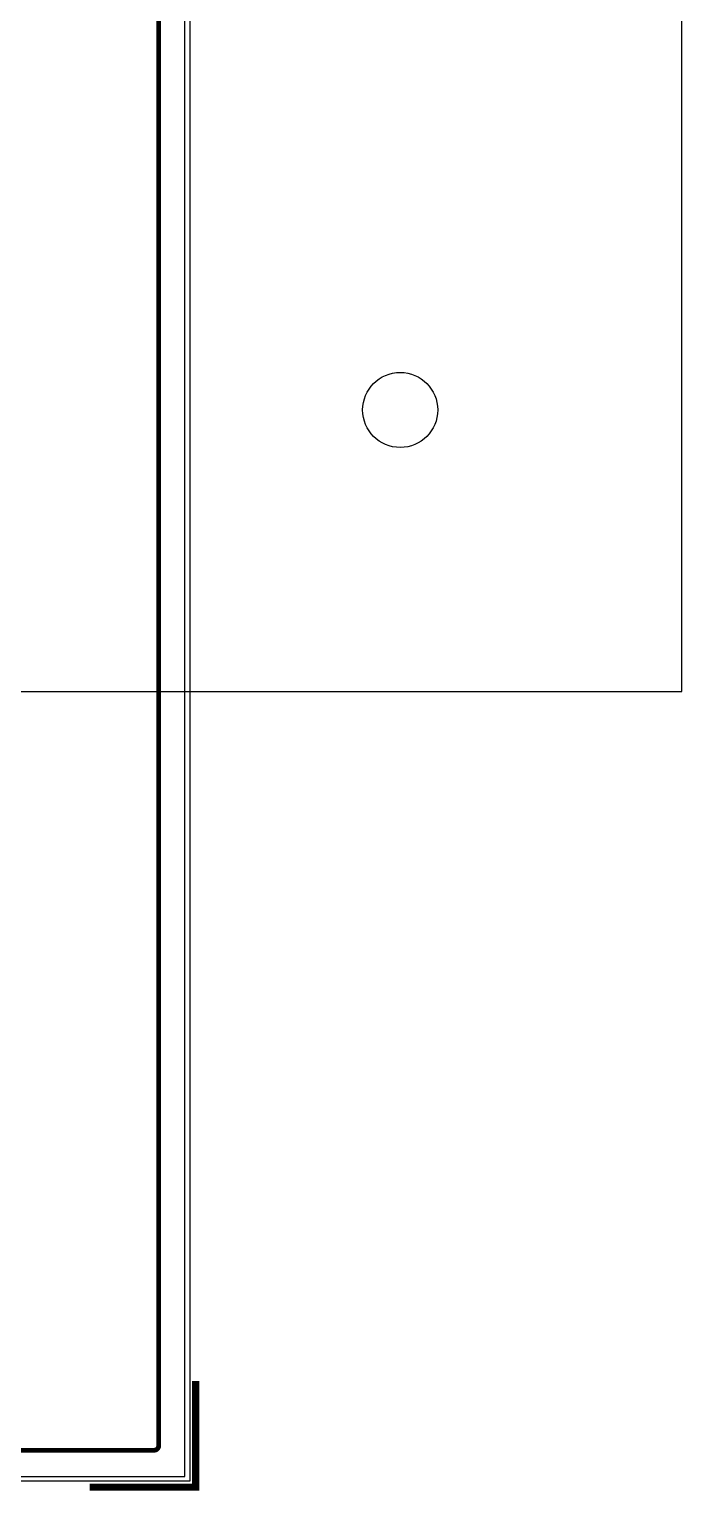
# Model space of a CAD drawing. Header units: millimetres. Extents: x 56 to 246, y -259 to -31.
# Drawn here: x 211.7 to 246.5, y -258.6 to -180.7 of the extents above; entities that cross this region are included whole.
import ezdxf

# ---------------------------------------------------------------- set-up
doc = ezdxf.new("R2010")
doc.units = ezdxf.units.MM
doc.header["$MEASUREMENT"] = 0
doc.layers.get('0').update_dxf_attribs({"linetype": 'CONTINUOUS'})
for name, color, linetype in [('17', 1, 'CONTINUOUS'), ('26', 7, 'CONTINUOUS'), ('9B Barrier', 82, 'CONTINUOUS'), ('Robot Base', 6, 'CONTINUOUS')]:
    doc.layers.add(name, color=color, linetype=linetype)

# ---------------------------------------------------------------- blocks, each defined once
blk = doc.blocks.new('*U2')
blk.add_circle((0, 0), 2)
blk = doc.blocks.new('*U3')
at = {"color": 0, "linetype": 'ByBlock'}
blk.add_blockref('*U2', (160, -120), dxfattribs=at)

msp = doc.modelspace()

# ---------------------------------------------------------------- linework, layer by layer
at = {"layer": '17', "const_width": 0.254}
msp.add_lwpolyline([(175.35282, -30.9651), (175.35282, -50.44039, 0.15229617), (175.39648, -50.58043), (178.42983, -54.97136, -0.15229617), (178.4735, -55.1114), (178.4735, -63.77252, 0.05227427), (178.47902, -63.82519), (178.73722, -65.0431, -0.05227427), (178.74274, -65.09577), (178.74274, -69.95398, 0.41421356), (178.99674, -70.20798), (218.38261, -70.20798, -0.41421356), (218.63661, -70.46198), (218.63661, -256.19182, -0.41421356), (218.38261, -256.44582), (163.85284, -256.44582)], format="xyb", dxfattribs=at)
at = {"layer": '17', "const_width": 0.381}
msp.add_lwpolyline([(214.95361, -258.41432), (220.60511, -258.41432), (220.60511, -252.76282)], dxfattribs=at)
at = {"layer": '26'}
msp.add_lwpolyline([(145.61478, -68.19159, -0.41547785), (145.24776, -68.81098), (106.67207, -68.81098), (106.67207, -257.84282), (220.03361, -257.84282), (220.03361, -68.81098), (180.95754, -68.81098, -0.41547785), (180.59052, -68.19159)], format="xyb", dxfattribs=at)
at = {"layer": '9B Barrier'}
msp.add_lwpolyline([(220.28761, -68.55698), (220.28761, -258.09682), (106.41807, -258.09682), (106.41807, -68.55698)], dxfattribs=at)
at = {"layer": 'Robot Base', "color": 2}
msp.add_lwpolyline([(56.49979, -216), (246.49979, -216), (246.49979, -66), (56.49979, -66)], close=True, dxfattribs=at)

# ---------------------------------------------------------------- block references
msp.add_blockref('*U3', (71.49979, -81), dxfattribs=at)

doc.saveas('drawing.dxf')
